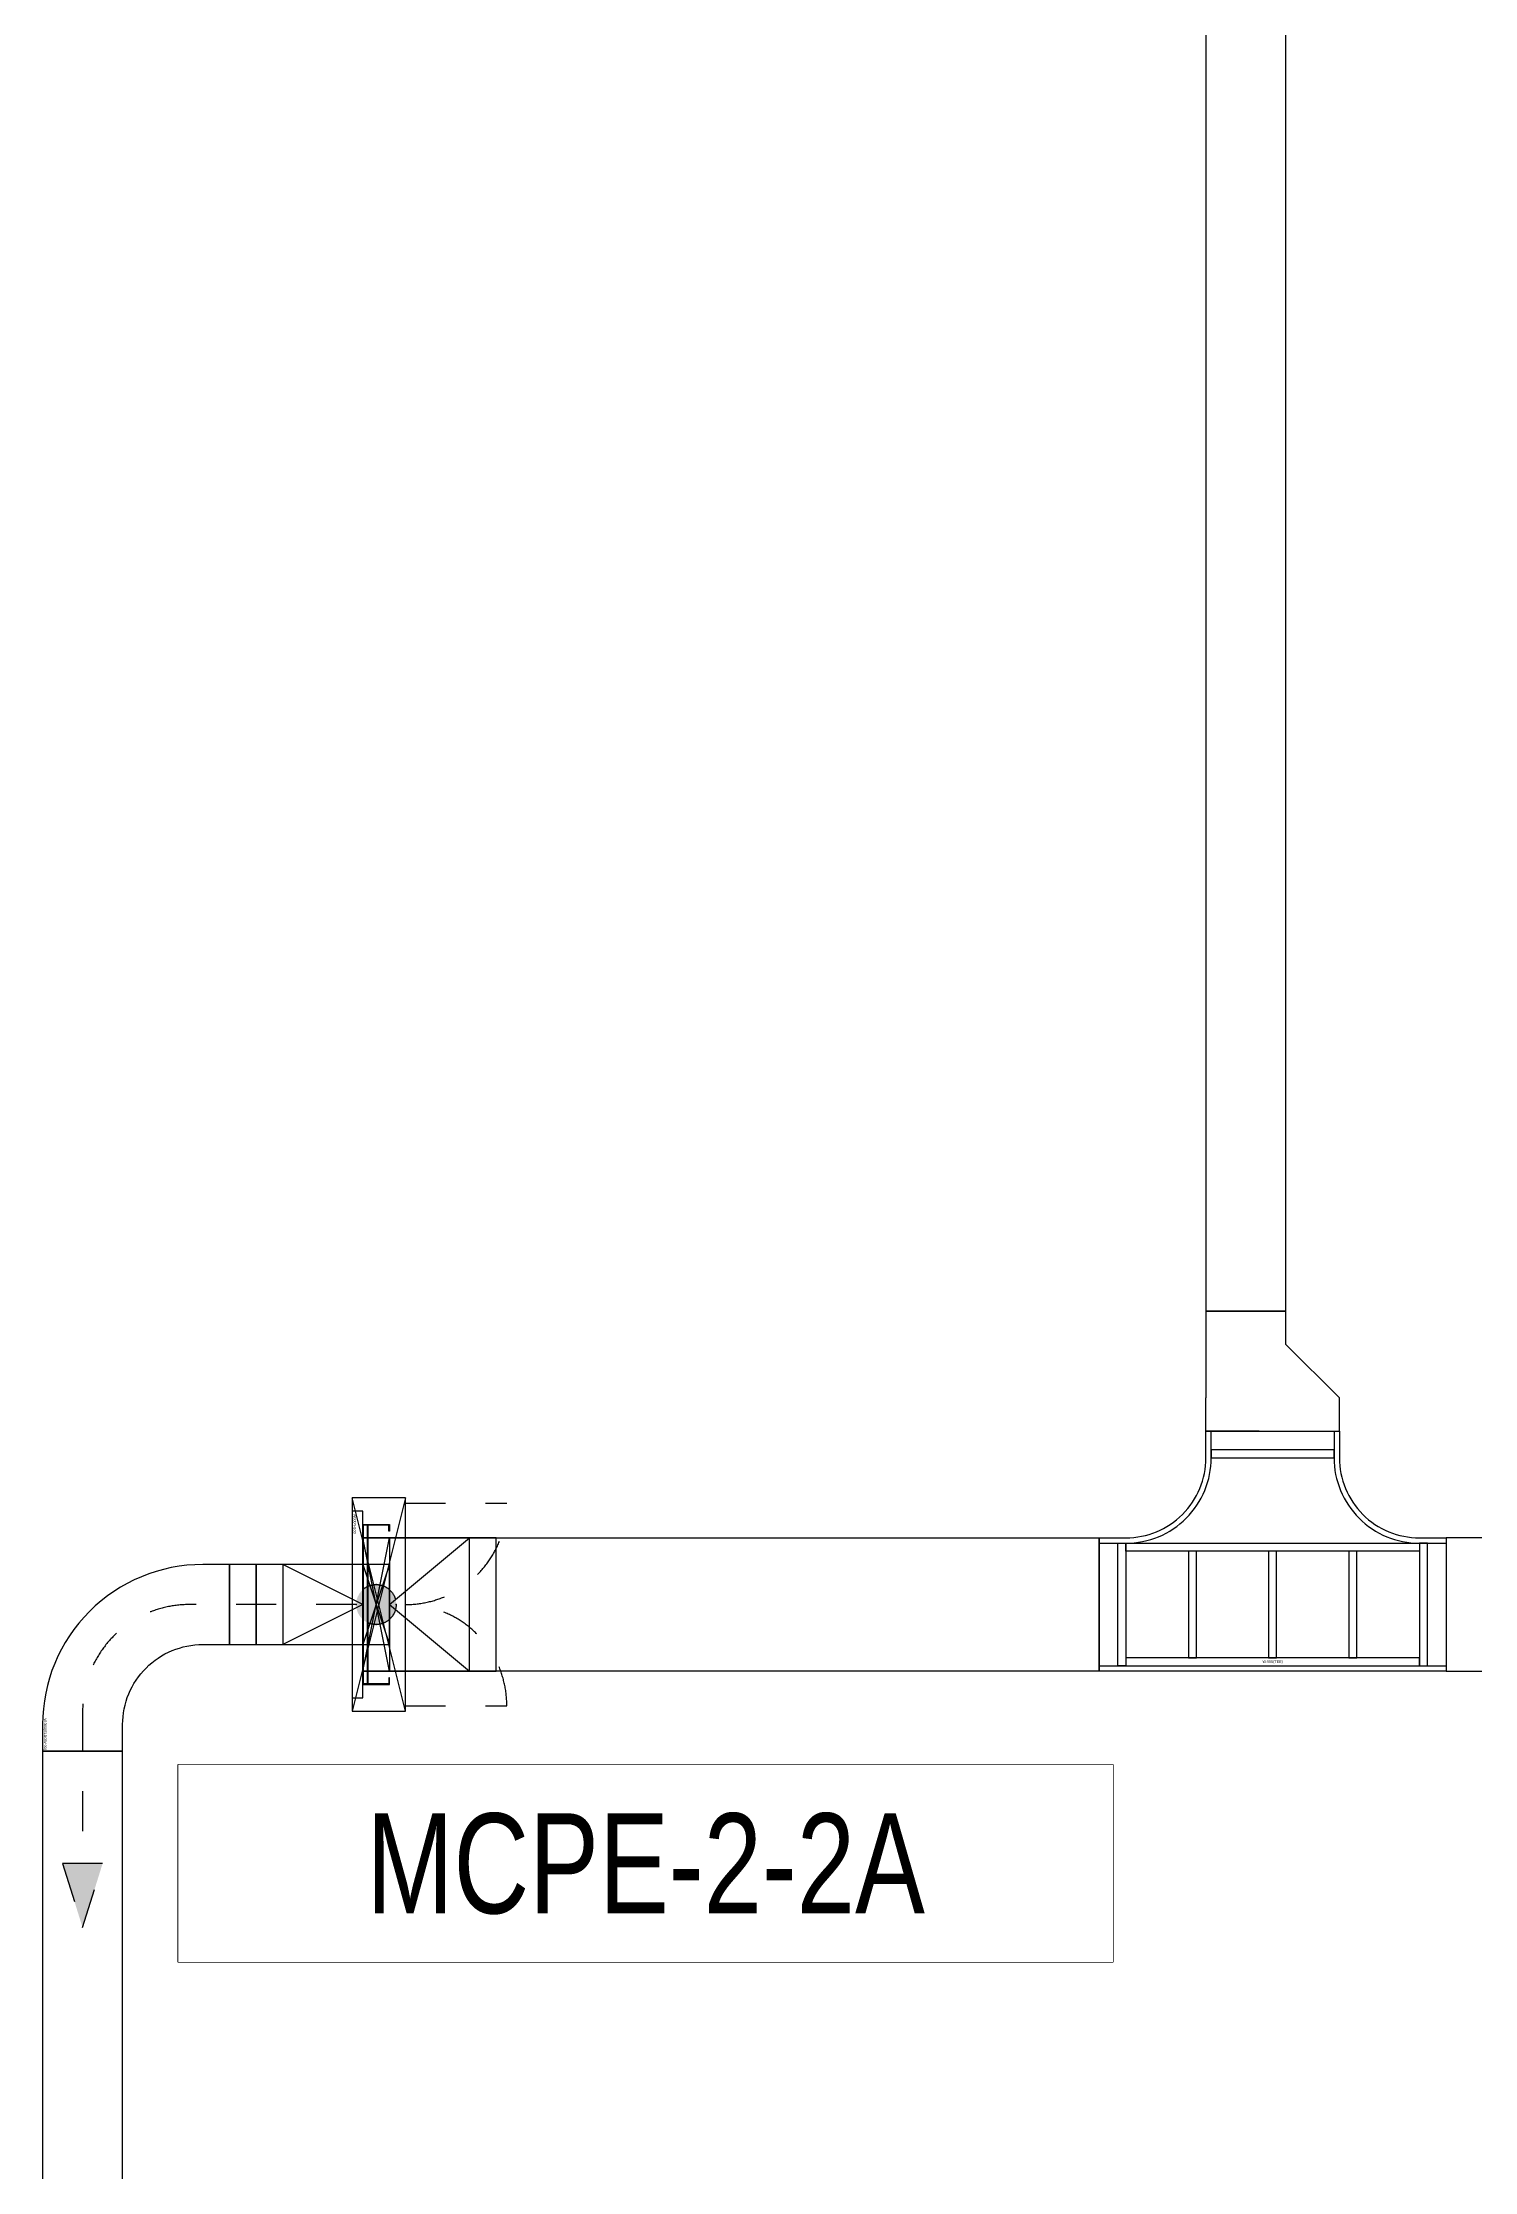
# Model space of a CAD drawing. Header units: millimetres. Extents: x -149088 to 500787, y -530175 to 1035835.
# Drawn here: x 275540 to 280906, y -125150 to -117170 of the extents above; entities that cross this region are included whole.
import ezdxf
from ezdxf.enums import TextEntityAlignment as Align

# ---------------------------------------------------------------- set-up
doc = ezdxf.new("R2010")
doc.units = ezdxf.units.MM
doc.header["$LTSCALE"] = 150
doc.linetypes.add('CONTINOUS', pattern=[0])
doc.linetypes.add('D1', pattern=[3, 1, -1, 1])
doc.layers.get('Defpoints').update_dxf_attribs({"color": 150})
for name, color, linetype in [('------01 Motor Control Panel or Center', 4, 'Continuous'), ('-----00 LV_CABLE', 2, 'Continuous'), ('-----26 Electrical Cable Tray', 200, 'Continuous')]:
    doc.layers.add(name, color=color, linetype=linetype)
doc.styles.add('ELEC', font='')
doc.styles.get("Standard").update_dxf_attribs({"font": ''})
doc.styles.get('ELEC').set_extended_font_data('Dotum')
doc.styles.get('Standard').set_extended_font_data('Dotum')
doc.dimstyles.new('전기통신참고용-치수', dxfattribs={"dimscale": 15, "dimtxt": 2, "dimasz": 0, "dimexe": 0, "dimexo": 0, "dimgap": 0.4, "dimtad": 4, "dimdec": 0, "dimzin": 0, "dimdsep": 46, "dimtxsty": 'Standard', "dimblk": 'NONE', "dimcen": 0, "dimse1": 1, "dimse2": 1, "dimsd1": 1, "dimsd2": 1, "dimclrd": 8, "dimclre": 8, "dimclrt": 8, "dimadec": 0, "dimazin": 0, "dimtfac": 1, "dimtdec": 0, "dimtix": 1, "dimtmove": 2, "dimatfit": 0, "dimldrblk": 'NONE', "dimfxl": 2, "dimtolj": 1, "dimtzin": 0, "dimarcsym": 0})

# ---------------------------------------------------------------- blocks, each defined once
blk = doc.blocks.new('*U27')
at = {"color": 0}
blk.add_lwpolyline([(0, 0), (-100, 0, -0.414214), (-400, 300), (-400, 400), (-700, 400), (-700, 300, 0.414214), (-100, -300), (0, -300)], format="xyb", close=True, dxfattribs=at)
at = {"color": 0, "style": 'ELEC'}
blk.add_text('W:300(ELBOW 90)', height=10, dxfattribs=at).set_placement((-5, -290), align=Align.MIDDLE_RIGHT)
blk = doc.blocks.new('*U45')
at = {"color": 0}
blk.add_lwpolyline([(-400, 400), (-400, 300, 0.414214), (-100, 0), (0, 0), (0, -500), (-1300, -500), (-1300, 0), (-1200, 0, 0.414214), (-900, 300), (-900, 400)], format="xyb", close=True, dxfattribs=at)
at = {"color": 5}
for points in [[(-1300, -20), (-1200, -20, 0.414214), (-880, 300), (-880, 400)], [(-420, 400), (-420, 300, 0.414214), (-100, -20), (0, -20)]]:
    blk.add_lwpolyline(points, format="xyb", dxfattribs=at)
at = {"color": 251}
for points in [[(-420, 330), (-880, 330), (-880, 300), (-420, 300)], [(-1230, -20), (-1200, -20), (-1200, -480), (-1230, -480)], [(-100, -50), (-1200, -50), (-1200, -20), (-100, -20)], [(-935, -50), (-965, -50), (-965, -450), (-935, -450)], [(-635, -50), (-665, -50), (-665, -450), (-635, -450)], [(-335, -50), (-365, -50), (-365, -450), (-335, -450)], [(-70, -20), (-100, -20), (-100, -480), (-70, -480)], [(-100, -450), (-1200, -450), (-1200, -480), (-100, -480)]]:
    blk.add_lwpolyline(points, close=True, dxfattribs=at)
at = {"color": 5}
blk.add_lwpolyline([(-1300, -480), (0, -480)], dxfattribs=at)
at = {"color": 0, "style": 'ELEC'}
blk.add_text('W:500(TEE)', height=10, dxfattribs=at).set_placement((-650, -465), align=Align.MIDDLE)
blk = doc.blocks.new('*D40')
at = {"layer": 'Defpoints', "color": 0, "transparency": 16777216}
for p in [(-450, 500), (-450, 500), (-450, 0)]:
    blk.add_point(p, dxfattribs=at)
at = {"color": 8, "transparency": 16777216, "insert": (-429, 250), "char_height": 30, "attachment_point": 5, "rotation": 90, "style": 'ELEC'}
blk.add_mtext('\\A1;{\\C0;500}', dxfattribs=at)
blk = doc.blocks.new('_None')
blk = doc.blocks.new('*D41')
at = {"layer": 'Defpoints', "color": 0, "transparency": 16777216}
for p in [(0, 300), (0, 300), (0, 0)]:
    blk.add_point(p, dxfattribs=at)
at = {"color": 8, "transparency": 16777216, "insert": (-21, 150), "char_height": 30, "attachment_point": 5, "rotation": 90, "style": 'ELEC'}
blk.add_mtext('\\A1;{\\C0;300}', dxfattribs=at)
blk = doc.blocks.new('*U10')
at = {"linetype": 'Continuous', "ltscale": 0.1}
for p, q in [((-250, 56.6), (-250, 58.6)), ((-200, 56.6), (-200, 58.6)), ((-150, 56.6), (-150, 58.6)), ((-100, 56.6), (-100, 58.6)), ((-50, 56.6), (-50, 58.6)), ((0, 56.6), (0, 58.6)), ((50, 56.6), (50, 58.6)), ((100, 56.6), (100, 58.6)), ((150, 56.6), (150, 58.6)), ((200, 56.6), (200, 58.6)), ((250, 56.6), (250, 58.6))]:
    blk.add_line(p, q, dxfattribs=at)
for points in [[(-300, 40), (-300, 140), (-275, 140), (-275, 137.4), (-297.4, 137.4), (-297.4, 40)], [(300, 40), (300, 140), (275, 140), (275, 137.4), (297.4, 137.4), (297.4, 40)], [(-297.4, 58.6), (297.4, 58.6)], [(-297.4, 56.6), (297.4, 56.6)], [(297.4, 42.6), (-297.4, 42.6)]]:
    blk.add_lwpolyline(points, dxfattribs=at)
blk.add_lwpolyline([(350, 0), (350, 40), (-350, 40), (-350, 0)], close=True, dxfattribs=at)
at = {"linetype": 'Continuous', "ltscale": 0.1, "style": 'ELEC'}
blk.add_text('W600*H100', height=10, dxfattribs=at).set_placement((-340, 10), align=Align.MIDDLE_LEFT)
blk = doc.blocks.new('TV5')
at = {"color": 0}
for p, q in [((250, 500), (-250, 500)), ((-250, 500), (-250, 400)), ((250, 400), (250, 500)), ((-250, 400), (-250, 0)), ((250, 0), (250, 400)), ((-250, 0), (250, 0))]:
    blk.add_line(p, q, dxfattribs=at)
at = {"color": 8}
for p, q in [((0, 100), (-250, 400)), ((250, 400), (-250, 400)), ((0, 100), (250, 400)), ((-250, 100), (250, 100)), ((250, 100), (-250, 0)), ((250, 0), (-250, 100))]:
    blk.add_line(p, q, dxfattribs=at)
blk = doc.blocks.new('A$Ce36f1fdd')
at = {"color": 0}
for p, q in [((400, 150), (0, 150)), ((0, 150), (0, -150)), ((500, 150), (400, 150)), ((500, -150), (500, 150)), ((0, -150), (400, -150)), ((400, -150), (500, -150))]:
    blk.add_line(p, q, dxfattribs=at)
at = {"color": 8}
for p, q in [((100, -150), (0, 150)), ((0, -150), (100, 150)), ((100, 0), (400, 150)), ((100, 150), (100, -150)), ((400, -150), (400, 150)), ((100, 0), (400, -150))]:
    blk.add_line(p, q, dxfattribs=at)
blk = doc.blocks.new('MCP_EQUIPMENT-2')
for p, q in [((200, 400), (0, -400)), ((200, -400), (0, 400))]:
    blk.add_line(p, q)
at = {"color": 1, "linetype": 'D1'}
for p, q in [((200, 380), (580, 380)), ((200, -380), (580, -380))]:
    blk.add_line(p, q, dxfattribs=at)
blk.add_lwpolyline([(200, 400), (0, 400), (0, -400), (200, -400)], close=True)
for centre, start, end in [((200, 380), 270, 0), ((200, -380), 0, 90)]:
    blk.add_arc(centre, 380, start, end, dxfattribs=at)
blk = doc.blocks.new('11')
at = {"linetype": 'D1'}
h = blk.add_hatch(color=256, dxfattribs=at)
edge = h.paths.add_edge_path()
edge.add_arc((0, 0), 75, 0, 360)
blk.add_circle((0, 0), 75, dxfattribs=at)
for p in [(-75, 0), (0, 75), (75, 0), (0, -75)]:
    blk.add_point(p, dxfattribs=at)
blk = doc.blocks.new('22')
at = {"linetype": 'D1'}
h = blk.add_hatch(color=0, dxfattribs=at)
h.dxf.hatch_style = 1
h.paths.add_polyline_path([(0, 0), (-240.6, 75), (-240.6, -75)])
at = {"color": 0, "linetype": 'D1'}
blk.add_lwpolyline([(-240.6, -75), (0, 0), (-240.6, 75)], close=True, dxfattribs=at)
blk = doc.blocks.new('*U39')
at = {"color": 0}
for points in [[(-450, 0), (-450, 500), (-325, 500), (-325, 500)], [(-325, 500), (-325, 500), (-125, 300), (-125, 300)], [(0, 300), (0, 0), (-125, 0), (-125, 0)], [(-125, 300), (-125, 300), (0, 300), (0, 0)], [(-450, 200), (-450, 0), (-325, 0), (-325, 0)], [(-125, 0), (-125, 0), (-325, 0), (-325, 0)]]:
    blk.add_lwpolyline(points, dxfattribs=at)
for base, p1, p2, override, picture, middle in [((-450, 500), (-450, 0), (-450, 500), {"dimtxsty": 'ELEC'}, '*D40', (-429, 250)), ((0, 300), (0, 0), (0, 300), {"dimtad": 1, "dimtxsty": 'ELEC'}, '*D41', (-21, 150))]:
    dim = blk.add_linear_dim(base=base, p1=p1, p2=p2, angle=90, text='{\\C0;<>}', dimstyle='전기통신참고용-치수', override=override, dxfattribs=at)
    dim.commit()
    dim.dimension.update_dxf_attribs({"geometry": picture, "text_midpoint": middle})

msp = doc.modelspace()

# ---------------------------------------------------------------- linework, layer by layer
at = {"layer": '------01 Motor Control Panel or Center', "linetype": 'CONTINOUS', "elevation": 0}
msp.add_lwpolyline([(279551.6, -123625), (279551.6, -124365), (276048.4, -124365), (276048.4, -123625)], close=True, dxfattribs=at)
at = {"layer": '-----26 Electrical Cable Tray', "elevation": 0}
for points in [[(279900, -109189.6), (279900, -121925), (280200, -121925), (280200, -109189.6)], [(279500, -122775), (279500, -123275), (276740, -123275), (276740, -122775)], [(326040.1, -122775), (280800, -122775), (280800, -123275), (326040.1, -123275)], [(276240, -123175), (276340, -123175), (276340, -122875), (276240, -122875)], [(275540, -129450), (275840, -129450), (275840, -123575), (275540, -123575)]]:
    msp.add_lwpolyline(points, close=True, dxfattribs=at)

# ---------------------------------------------------------------- block references
at = {"layer": '------01 Motor Control Panel or Center'}
msp.add_blockref('MCP_EQUIPMENT-2', (276700, -123025), dxfattribs=at)
at = {"layer": '-----00 LV_CABLE', "linetype": 'D1'}
msp.add_blockref('11', (276790, -123025), dxfattribs=at)
at = {"layer": '-----00 LV_CABLE', "linetype": 'D1', "rotation": 270}
msp.add_blockref('22', (275690, -124236.1), dxfattribs=at)
at = {"layer": '-----26 Electrical Cable Tray', "xscale": -1, "rotation": 270}
msp.add_blockref('*U39', (279900, -121925), dxfattribs=at)
at = {"layer": '-----26 Electrical Cable Tray'}
msp.add_blockref('*U45', (280800, -122775), dxfattribs=at)
for name, p, rotation in [('*U10', (276700, -123025), 270), ('TV5', (276740, -123025), 270), ('*U27', (275840, -123575), 270), ('A$Ce36f1fdd', (276840, -123025), 180)]:
    msp.add_blockref(name, p, dxfattribs=dict(at, rotation=rotation))

# ---------------------------------------------------------------- next in the draw order: wipeouts: each hides what was drawn before it
at = {"color": 1}
msp.add_wipeout([(276048.4, -123625), (279551.6, -123625), (279551.6, -124365), (276048.4, -124365)], dxfattribs=at).dxf.layer = '------01 Motor Control Panel or Center'

# ---------------------------------------------------------------- next in the draw order: linework, layer by layer
at = {"layer": '-----00 LV_CABLE', "linetype": 'D1', "elevation": 0}
msp.add_lwpolyline([(276715, -123025), (276090, -123025, 0.414214), (275690, -123425), (275690, -124010.5)], format="xyb", dxfattribs=at)

# ---------------------------------------------------------------- next in the draw order: texts
at = {"layer": '------01 Motor Control Panel or Center', "linetype": 'CONTINOUS', "style": 'ELEC', "width": 0.8}
msp.add_text('MCPE-2-2A', height=375, dxfattribs=at).set_placement((277800, -123995), align=Align.MIDDLE)

doc.saveas('drawing.dxf')
